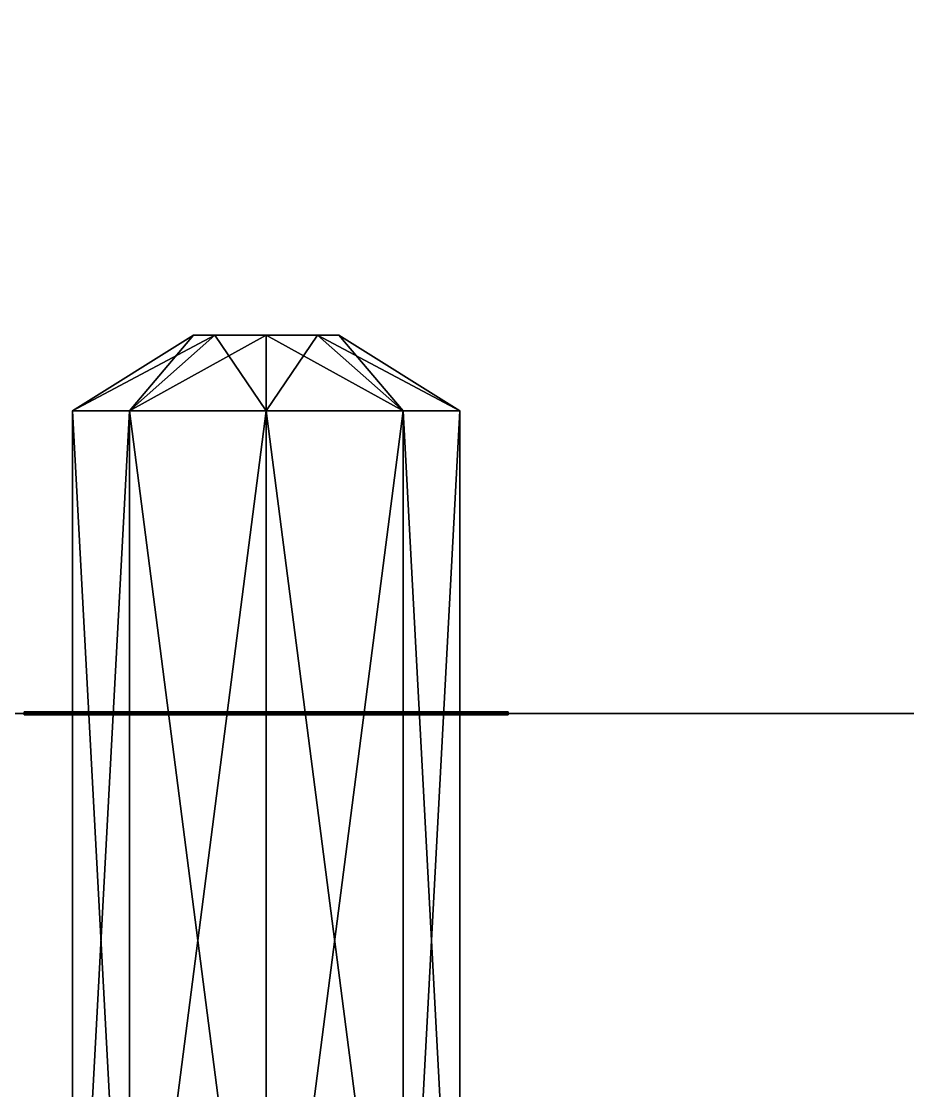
# Model space of a CAD drawing. Extents: x -150 to 2334, y -150 to 2984.
# Drawn here: x 2041.94 to 2060.25, y 2768 to 2790.08 of the extents above; entities that cross this region are included whole.
import ezdxf

# ---------------------------------------------------------------- set-up
doc = ezdxf.new("R2010")
doc.units = 0
for name, color, linetype in [('LAYER0', 7, 'CONTINUOUS'), ('LAYER732', 250, 'CONTINUOUS'), ('LAYER748', 7, 'CONTINUOUS'), ('LAYER749', 250, 'CONTINUOUS'), ('LAYER765', 7, 'CONTINUOUS'), ('LAYER766', 250, 'CONTINUOUS'), ('LAYER782', 7, 'CONTINUOUS'), ('LAYER783', 250, 'CONTINUOUS'), ('LAYER799', 7, 'CONTINUOUS'), ('LAYER800', 250, 'CONTINUOUS'), ('LAYER834', 250, 'CONTINUOUS'), ('LAYER845', 250, 'CONTINUOUS')]:
    doc.layers.add(name, color=color, linetype=linetype)

msp = doc.modelspace()

# ---------------------------------------------------------------- linework, layer by layer
at = {"layer": 'LAYER0', "invisible_edges": 1}
for points in [[(2334, 2984, -5), (-150, -150, -5), (-150, 2984, -5), (2334, 2984, -5)], [(-150, -150, -5), (2334, 2984, -5), (2334, -150, -5), (-150, -150, -5)], [(2334, -150), (-150, 2984), (-150, -150), (2334, -150)], [(-150, 2984), (2334, -150), (2334, 2984), (-150, 2984)]]:
    msp.add_3dface(points, dxfattribs=at)
at = {"layer": 'LAYER732', "invisible_edges": 1}
for points in [[(2139.4, 2775.792, 548.2), (1844, 2255.792, 548.2), (2139.4, 2255.792, 548.2), (2139.4, 2775.792, 548.2)], [(1844, 2255.792, 548.2), (2139.4, 2775.792, 548.2), (1844, 2775.792, 548.2), (1844, 2255.792, 548.2)], [(2139.4, 2775.792, 548.2), (1844, 2775.792, 530.2), (1844, 2775.792, 548.2), (2139.4, 2775.792, 548.2)], [(1844, 2775.792, 530.2), (2139.4, 2775.792, 548.2), (2139.4, 2775.792, 530.2), (1844, 2775.792, 530.2)], [(1844, 2775.792, 530.2), (2139.4, 2255.792, 530.2), (1844, 2255.792, 530.2), (1844, 2775.792, 530.2)], [(2139.4, 2255.792, 530.2), (1844, 2775.792, 530.2), (2139.4, 2775.792, 530.2), (2139.4, 2255.792, 530.2)]]:
    msp.add_3dface(points, dxfattribs=at)
at = {"layer": 'LAYER748'}
for points in [[(2043, 2782.042, 539.2), (2045.5, 2783.604, 539.2), (2044.172, 2782.042, 536.3716), (2043, 2782.042, 539.2)], [(2043, 2782.042, 539.2), (2045.939, 2783.604, 540.2607), (2045.5, 2783.604, 539.2), (2043, 2782.042, 539.2)], [(2044.172, 2782.042, 542.0284), (2045.939, 2783.604, 540.2607), (2043, 2782.042, 539.2), (2044.172, 2782.042, 542.0284)], [(2043, 2782.042, 539.2), (2045.5, 2783.604, 539.2), (2045.939, 2783.604, 538.1393), (2043, 2782.042, 539.2)], [(2044.172, 2782.042, 536.3716), (2043, 2782.042, 539.2), (2045.939, 2783.604, 538.1393), (2044.172, 2782.042, 536.3716)], [(2043, 2782.042, 539.2), (2044.172, 2782.042, 542.0284), (2045.5, 2783.604, 539.2), (2043, 2782.042, 539.2)], [(2044.172, 2782.042, 536.3716), (2045.5, 2783.604, 539.2), (2045.939, 2783.604, 538.1393), (2044.172, 2782.042, 536.3716)], [(2044.172, 2782.042, 536.3716), (2045.939, 2783.604, 538.1393), (2047, 2782.042, 535.2), (2044.172, 2782.042, 536.3716)], [(2044.172, 2782.042, 542.0284), (2045.939, 2783.604, 540.2607), (2047, 2783.604, 540.7), (2044.172, 2782.042, 542.0284)], [(2047, 2782.042, 543.2), (2044.172, 2782.042, 542.0284), (2047, 2783.604, 540.7), (2047, 2782.042, 543.2)], [(2044.172, 2782.042, 536.3716), (2045.939, 2783.604, 538.1393), (2047, 2783.604, 537.7), (2044.172, 2782.042, 536.3716)], [(2047, 2782.042, 535.2), (2044.172, 2782.042, 536.3716), (2047, 2783.604, 537.7), (2047, 2782.042, 535.2)], [(2044.172, 2782.042, 542.0284), (2045.939, 2783.604, 540.2607), (2045.5, 2783.604, 539.2), (2044.172, 2782.042, 542.0284)], [(2044.172, 2782.042, 542.0284), (2047, 2782.042, 543.2), (2047, 2783.604, 540.7), (2044.172, 2782.042, 542.0284)], [(2045.939, 2783.604, 540.2607), (2044.172, 2782.042, 542.0284), (2047, 2783.604, 540.7), (2045.939, 2783.604, 540.2607)], [(2045.939, 2783.604, 540.2607), (2045.5, 2783.604, 539.2), (2048.061, 2783.604, 540.2607), (2045.939, 2783.604, 540.2607)], [(2045.5, 2783.604, 539.2), (2045.939, 2783.604, 538.1393), (2048.5, 2783.604, 539.2), (2045.5, 2783.604, 539.2)], [(2048.061, 2783.604, 540.2607), (2045.5, 2783.604, 539.2), (2048.5, 2783.604, 539.2), (2048.061, 2783.604, 540.2607)], [(2045.5, 2783.604, 539.2), (2045.939, 2783.604, 540.2607), (2048.061, 2783.604, 540.2607), (2045.5, 2783.604, 539.2)], [(2045.5, 2783.604, 539.2), (2048.061, 2783.604, 540.2607), (2048.5, 2783.604, 539.2), (2045.5, 2783.604, 539.2)], [(2045.939, 2783.604, 538.1393), (2045.5, 2783.604, 539.2), (2048.5, 2783.604, 539.2), (2045.939, 2783.604, 538.1393)], [(2047, 2782.042, 535.2), (2045.939, 2783.604, 538.1393), (2047, 2783.604, 537.7), (2047, 2782.042, 535.2)], [(2045.939, 2783.604, 538.1393), (2048.5, 2783.604, 539.2), (2047, 2783.604, 537.7), (2045.939, 2783.604, 538.1393)], [(2047, 2783.604, 540.7), (2045.939, 2783.604, 540.2607), (2048.061, 2783.604, 540.2607), (2047, 2783.604, 540.7)], [(2045.939, 2783.604, 540.2607), (2047, 2783.604, 540.7), (2048.061, 2783.604, 540.2607), (2045.939, 2783.604, 540.2607)], [(2045.939, 2783.604, 538.1393), (2048.061, 2783.604, 538.1393), (2048.5, 2783.604, 539.2), (2045.939, 2783.604, 538.1393)], [(2047, 2783.604, 537.7), (2048.061, 2783.604, 538.1393), (2045.939, 2783.604, 538.1393), (2047, 2783.604, 537.7)], [(2049.828, 2782.042, 536.3716), (2047, 2783.604, 537.7), (2048.061, 2783.604, 538.1393), (2049.828, 2782.042, 536.3716)], [(2047, 2782.042, 535.2), (2047, 2783.604, 537.7), (2049.828, 2782.042, 536.3716), (2047, 2782.042, 535.2)], [(2047, 2783.604, 540.7), (2049.828, 2782.042, 542.0284), (2048.061, 2783.604, 540.2607), (2047, 2783.604, 540.7)], [(2047, 2782.042, 543.2), (2049.828, 2782.042, 542.0284), (2047, 2783.604, 540.7), (2047, 2782.042, 543.2)], [(2047, 2783.604, 537.7), (2048.5, 2783.604, 539.2), (2048.061, 2783.604, 538.1393), (2047, 2783.604, 537.7)], [(2047, 2782.042, 543.2), (2049.828, 2782.042, 542.0284), (2048.061, 2783.604, 540.2607), (2047, 2782.042, 543.2)], [(2047, 2783.604, 540.7), (2047, 2782.042, 543.2), (2048.061, 2783.604, 540.2607), (2047, 2783.604, 540.7)], [(2047, 2783.604, 537.7), (2048.061, 2783.604, 538.1393), (2049.828, 2782.042, 536.3716), (2047, 2783.604, 537.7)], [(2047, 2782.042, 535.2), (2047, 2783.604, 537.7), (2049.828, 2782.042, 536.3716), (2047, 2782.042, 535.2)], [(2048.061, 2783.604, 540.2607), (2049.828, 2782.042, 542.0284), (2048.5, 2783.604, 539.2), (2048.061, 2783.604, 540.2607)], [(2048.061, 2783.604, 538.1393), (2048.5, 2783.604, 539.2), (2049.828, 2782.042, 536.3716), (2048.061, 2783.604, 538.1393)], [(2048.061, 2783.604, 538.1393), (2048.5, 2783.604, 539.2), (2051, 2782.042, 539.2), (2048.061, 2783.604, 538.1393)], [(2049.828, 2782.042, 536.3716), (2048.061, 2783.604, 538.1393), (2051, 2782.042, 539.2), (2049.828, 2782.042, 536.3716)], [(2048.061, 2783.604, 540.2607), (2049.828, 2782.042, 542.0284), (2051, 2782.042, 539.2), (2048.061, 2783.604, 540.2607)], [(2048.5, 2783.604, 539.2), (2048.061, 2783.604, 540.2607), (2051, 2782.042, 539.2), (2048.5, 2783.604, 539.2)], [(2048.5, 2783.604, 539.2), (2049.828, 2782.042, 542.0284), (2051, 2782.042, 539.2), (2048.5, 2783.604, 539.2)], [(2049.828, 2782.042, 536.3716), (2048.5, 2783.604, 539.2), (2051, 2782.042, 539.2), (2049.828, 2782.042, 536.3716)], [(2044.172, 2760.167, 536.3716), (2043, 2782.042, 539.2), (2044.172, 2782.042, 536.3716), (2044.172, 2760.167, 536.3716)], [(2043, 2760.167, 539.2), (2043, 2782.042, 539.2), (2044.172, 2760.167, 536.3716), (2043, 2760.167, 539.2)], [(2043, 2760.167, 539.2), (2043, 2782.042, 539.2), (2044.172, 2782.042, 542.0284), (2043, 2760.167, 539.2)], [(2044.172, 2760.167, 542.0284), (2043, 2760.167, 539.2), (2044.172, 2782.042, 542.0284), (2044.172, 2760.167, 542.0284)], [(2043, 2760.167, 539.2), (2043, 2782.042, 539.2), (2044.172, 2782.042, 536.3716), (2043, 2760.167, 539.2)], [(2044.172, 2760.167, 536.3716), (2044.172, 2782.042, 536.3716), (2043, 2760.167, 539.2), (2044.172, 2760.167, 536.3716)], [(2043, 2760.167, 539.2), (2044.172, 2760.167, 542.0284), (2044.172, 2782.042, 542.0284), (2043, 2760.167, 539.2)], [(2043, 2782.042, 539.2), (2043, 2760.167, 539.2), (2044.172, 2782.042, 542.0284), (2043, 2782.042, 539.2)], [(2043, 2760.167, 539.2), (2043, 2782.042, 539.2), (2044.172, 2782.042, 536.3716), (2043, 2760.167, 539.2)], [(2044.172, 2760.167, 536.3716), (2044.172, 2782.042, 536.3716), (2043, 2760.167, 539.2), (2044.172, 2760.167, 536.3716)], [(2044.172, 2760.167, 542.0284), (2043, 2782.042, 539.2), (2044.172, 2782.042, 542.0284), (2044.172, 2760.167, 542.0284)], [(2043, 2760.167, 539.2), (2044.172, 2760.167, 542.0284), (2043, 2782.042, 539.2), (2043, 2760.167, 539.2)], [(2047, 2760.167, 535.2), (2044.172, 2782.042, 536.3716), (2047, 2782.042, 535.2), (2047, 2760.167, 535.2)], [(2044.172, 2760.167, 536.3716), (2044.172, 2782.042, 536.3716), (2047, 2760.167, 535.2), (2044.172, 2760.167, 536.3716)], [(2044.172, 2760.167, 542.0284), (2047, 2782.042, 543.2), (2044.172, 2782.042, 542.0284), (2044.172, 2760.167, 542.0284)], [(2047, 2760.167, 543.2), (2047, 2782.042, 543.2), (2044.172, 2760.167, 542.0284), (2047, 2760.167, 543.2)], [(2044.172, 2760.167, 536.3716), (2047, 2782.042, 535.2), (2044.172, 2782.042, 536.3716), (2044.172, 2760.167, 536.3716)], [(2047, 2760.167, 535.2), (2044.172, 2760.167, 536.3716), (2047, 2782.042, 535.2), (2047, 2760.167, 535.2)], [(2047, 2760.167, 543.2), (2047, 2782.042, 543.2), (2044.172, 2782.042, 542.0284), (2047, 2760.167, 543.2)], [(2044.172, 2760.167, 542.0284), (2044.172, 2782.042, 542.0284), (2047, 2760.167, 543.2), (2044.172, 2760.167, 542.0284)], [(2044.172, 2760.167, 536.3716), (2047, 2782.042, 535.2), (2044.172, 2782.042, 536.3716), (2044.172, 2760.167, 536.3716)], [(2047, 2760.167, 535.2), (2044.172, 2760.167, 536.3716), (2047, 2782.042, 535.2), (2047, 2760.167, 535.2)], [(2047, 2760.167, 543.2), (2047, 2782.042, 543.2), (2044.172, 2782.042, 542.0284), (2047, 2760.167, 543.2)], [(2044.172, 2760.167, 542.0284), (2044.172, 2782.042, 542.0284), (2047, 2760.167, 543.2), (2044.172, 2760.167, 542.0284)], [(2049.828, 2760.167, 536.3716), (2047, 2782.042, 535.2), (2049.828, 2782.042, 536.3716), (2049.828, 2760.167, 536.3716)], [(2047, 2760.167, 535.2), (2047, 2782.042, 535.2), (2049.828, 2760.167, 536.3716), (2047, 2760.167, 535.2)], [(2049.828, 2782.042, 542.0284), (2047, 2760.167, 543.2), (2049.828, 2760.167, 542.0284), (2049.828, 2782.042, 542.0284)], [(2047, 2782.042, 543.2), (2047, 2760.167, 543.2), (2049.828, 2782.042, 542.0284), (2047, 2782.042, 543.2)], [(2047, 2760.167, 535.2), (2047, 2782.042, 535.2), (2049.828, 2782.042, 536.3716), (2047, 2760.167, 535.2)], [(2049.828, 2760.167, 536.3716), (2049.828, 2782.042, 536.3716), (2047, 2760.167, 535.2), (2049.828, 2760.167, 536.3716)], [(2047, 2760.167, 535.2), (2047, 2782.042, 535.2), (2049.828, 2782.042, 536.3716), (2047, 2760.167, 535.2)], [(2049.828, 2760.167, 536.3716), (2049.828, 2782.042, 536.3716), (2047, 2760.167, 535.2), (2049.828, 2760.167, 536.3716)], [(2047, 2782.042, 543.2), (2047, 2760.167, 543.2), (2049.828, 2760.167, 542.0284), (2047, 2782.042, 543.2)], [(2049.828, 2782.042, 542.0284), (2049.828, 2760.167, 542.0284), (2047, 2782.042, 543.2), (2049.828, 2782.042, 542.0284)], [(2051, 2782.042, 539.2), (2049.828, 2760.167, 542.0284), (2051, 2760.167, 539.2), (2051, 2782.042, 539.2)], [(2049.828, 2782.042, 542.0284), (2049.828, 2760.167, 542.0284), (2051, 2782.042, 539.2), (2049.828, 2782.042, 542.0284)], [(2049.828, 2782.042, 536.3716), (2051, 2760.167, 539.2), (2049.828, 2760.167, 536.3716), (2049.828, 2782.042, 536.3716)], [(2051, 2782.042, 539.2), (2051, 2760.167, 539.2), (2049.828, 2782.042, 536.3716), (2051, 2782.042, 539.2)], [(2049.828, 2782.042, 542.0284), (2051, 2760.167, 539.2), (2049.828, 2760.167, 542.0284), (2049.828, 2782.042, 542.0284)], [(2051, 2782.042, 539.2), (2049.828, 2782.042, 542.0284), (2051, 2760.167, 539.2), (2051, 2782.042, 539.2)], [(2051, 2782.042, 539.2), (2051, 2760.167, 539.2), (2049.828, 2760.167, 536.3716), (2051, 2782.042, 539.2)], [(2049.828, 2782.042, 536.3716), (2049.828, 2760.167, 536.3716), (2051, 2782.042, 539.2), (2049.828, 2782.042, 536.3716)], [(2042, 2775.823, 534.2), (2052, 2775.823, 544.2), (2052, 2775.823, 534.2), (2042, 2775.823, 534.2)], [(2042, 2775.823, 544.2), (2052, 2775.823, 544.2), (2042, 2775.823, 534.2), (2042, 2775.823, 544.2)], [(2042, 2775.761, 544.2), (2042, 2775.823, 534.2), (2042, 2775.761, 534.2), (2042, 2775.761, 544.2)], [(2042, 2775.823, 544.2), (2042, 2775.823, 534.2), (2042, 2775.761, 544.2), (2042, 2775.823, 544.2)], [(2042, 2775.761, 534.2), (2052, 2775.823, 534.2), (2052, 2775.761, 534.2), (2042, 2775.761, 534.2)], [(2042, 2775.823, 534.2), (2052, 2775.823, 534.2), (2042, 2775.761, 534.2), (2042, 2775.823, 534.2)], [(2052, 2775.761, 544.2), (2042, 2775.823, 544.2), (2042, 2775.761, 544.2), (2052, 2775.761, 544.2)], [(2052, 2775.823, 544.2), (2042, 2775.823, 544.2), (2052, 2775.761, 544.2), (2052, 2775.823, 544.2)], [(2052, 2775.761, 534.2), (2042, 2775.761, 544.2), (2042, 2775.761, 534.2), (2052, 2775.761, 534.2)], [(2052, 2775.761, 544.2), (2042, 2775.761, 544.2), (2052, 2775.761, 534.2), (2052, 2775.761, 544.2)]]:
    msp.add_3dface(points, dxfattribs=at)
at = {"layer": 'LAYER749', "invisible_edges": 1}
for points in [[(2139.4, 2775.792, 998.4), (1844, 2255.792, 998.4), (2139.4, 2255.792, 998.4), (2139.4, 2775.792, 998.4)], [(1844, 2255.792, 998.4), (2139.4, 2775.792, 998.4), (1844, 2775.792, 998.4), (1844, 2255.792, 998.4)], [(2139.4, 2775.792, 998.4), (1844, 2775.792, 980.4), (1844, 2775.792, 998.4), (2139.4, 2775.792, 998.4)], [(1844, 2775.792, 980.4), (2139.4, 2775.792, 998.4), (2139.4, 2775.792, 980.4), (1844, 2775.792, 980.4)], [(1844, 2775.792, 980.4), (2139.4, 2255.792, 980.4), (1844, 2255.792, 980.4), (1844, 2775.792, 980.4)], [(2139.4, 2255.792, 980.4), (1844, 2775.792, 980.4), (2139.4, 2775.792, 980.4), (2139.4, 2255.792, 980.4)]]:
    msp.add_3dface(points, dxfattribs=at)
at = {"layer": 'LAYER765'}
for points in [[(2043, 2782.042, 989.4), (2045.5, 2783.604, 989.4), (2044.172, 2782.042, 986.5716), (2043, 2782.042, 989.4)], [(2043, 2782.042, 989.4), (2045.939, 2783.604, 990.4607), (2045.5, 2783.604, 989.4), (2043, 2782.042, 989.4)], [(2044.172, 2782.042, 992.2285), (2045.939, 2783.604, 990.4607), (2043, 2782.042, 989.4), (2044.172, 2782.042, 992.2285)], [(2043, 2782.042, 989.4), (2045.5, 2783.604, 989.4), (2045.939, 2783.604, 988.3394), (2043, 2782.042, 989.4)], [(2044.172, 2782.042, 986.5716), (2043, 2782.042, 989.4), (2045.939, 2783.604, 988.3394), (2044.172, 2782.042, 986.5716)], [(2043, 2782.042, 989.4), (2044.172, 2782.042, 992.2285), (2045.5, 2783.604, 989.4), (2043, 2782.042, 989.4)], [(2044.172, 2782.042, 986.5716), (2045.5, 2783.604, 989.4), (2045.939, 2783.604, 988.3394), (2044.172, 2782.042, 986.5716)], [(2044.172, 2782.042, 986.5716), (2045.939, 2783.604, 988.3394), (2047, 2782.042, 985.4), (2044.172, 2782.042, 986.5716)], [(2044.172, 2782.042, 992.2285), (2045.939, 2783.604, 990.4607), (2047, 2783.604, 990.9), (2044.172, 2782.042, 992.2285)], [(2047, 2782.042, 993.4), (2044.172, 2782.042, 992.2285), (2047, 2783.604, 990.9), (2047, 2782.042, 993.4)], [(2044.172, 2782.042, 986.5716), (2045.939, 2783.604, 988.3394), (2047, 2783.604, 987.9), (2044.172, 2782.042, 986.5716)], [(2047, 2782.042, 985.4), (2044.172, 2782.042, 986.5716), (2047, 2783.604, 987.9), (2047, 2782.042, 985.4)], [(2044.172, 2782.042, 992.2285), (2045.939, 2783.604, 990.4607), (2045.5, 2783.604, 989.4), (2044.172, 2782.042, 992.2285)], [(2044.172, 2782.042, 992.2285), (2047, 2782.042, 993.4), (2047, 2783.604, 990.9), (2044.172, 2782.042, 992.2285)], [(2045.939, 2783.604, 990.4607), (2044.172, 2782.042, 992.2285), (2047, 2783.604, 990.9), (2045.939, 2783.604, 990.4607)], [(2045.939, 2783.604, 990.4607), (2045.5, 2783.604, 989.4), (2048.061, 2783.604, 990.4607), (2045.939, 2783.604, 990.4607)], [(2045.5, 2783.604, 989.4), (2045.939, 2783.604, 988.3394), (2048.5, 2783.604, 989.4), (2045.5, 2783.604, 989.4)], [(2048.061, 2783.604, 990.4607), (2045.5, 2783.604, 989.4), (2048.5, 2783.604, 989.4), (2048.061, 2783.604, 990.4607)], [(2045.5, 2783.604, 989.4), (2045.939, 2783.604, 990.4607), (2048.061, 2783.604, 990.4607), (2045.5, 2783.604, 989.4)], [(2045.5, 2783.604, 989.4), (2048.061, 2783.604, 990.4607), (2048.5, 2783.604, 989.4), (2045.5, 2783.604, 989.4)], [(2045.939, 2783.604, 988.3394), (2045.5, 2783.604, 989.4), (2048.5, 2783.604, 989.4), (2045.939, 2783.604, 988.3394)], [(2047, 2782.042, 985.4), (2045.939, 2783.604, 988.3394), (2047, 2783.604, 987.9), (2047, 2782.042, 985.4)], [(2045.939, 2783.604, 988.3394), (2048.5, 2783.604, 989.4), (2047, 2783.604, 987.9), (2045.939, 2783.604, 988.3394)], [(2047, 2783.604, 990.9), (2045.939, 2783.604, 990.4607), (2048.061, 2783.604, 990.4607), (2047, 2783.604, 990.9)], [(2045.939, 2783.604, 990.4607), (2047, 2783.604, 990.9), (2048.061, 2783.604, 990.4607), (2045.939, 2783.604, 990.4607)], [(2045.939, 2783.604, 988.3394), (2048.061, 2783.604, 988.3394), (2048.5, 2783.604, 989.4), (2045.939, 2783.604, 988.3394)], [(2047, 2783.604, 987.9), (2048.061, 2783.604, 988.3394), (2045.939, 2783.604, 988.3394), (2047, 2783.604, 987.9)], [(2049.828, 2782.042, 986.5716), (2047, 2783.604, 987.9), (2048.061, 2783.604, 988.3394), (2049.828, 2782.042, 986.5716)], [(2047, 2782.042, 985.4), (2047, 2783.604, 987.9), (2049.828, 2782.042, 986.5716), (2047, 2782.042, 985.4)], [(2047, 2783.604, 990.9), (2049.828, 2782.042, 992.2285), (2048.061, 2783.604, 990.4607), (2047, 2783.604, 990.9)], [(2047, 2782.042, 993.4), (2049.828, 2782.042, 992.2285), (2047, 2783.604, 990.9), (2047, 2782.042, 993.4)], [(2047, 2783.604, 987.9), (2048.5, 2783.604, 989.4), (2048.061, 2783.604, 988.3394), (2047, 2783.604, 987.9)], [(2047, 2782.042, 993.4), (2049.828, 2782.042, 992.2285), (2048.061, 2783.604, 990.4607), (2047, 2782.042, 993.4)], [(2047, 2783.604, 990.9), (2047, 2782.042, 993.4), (2048.061, 2783.604, 990.4607), (2047, 2783.604, 990.9)], [(2047, 2783.604, 987.9), (2048.061, 2783.604, 988.3394), (2049.828, 2782.042, 986.5716), (2047, 2783.604, 987.9)], [(2047, 2782.042, 985.4), (2047, 2783.604, 987.9), (2049.828, 2782.042, 986.5716), (2047, 2782.042, 985.4)], [(2048.061, 2783.604, 990.4607), (2049.828, 2782.042, 992.2285), (2048.5, 2783.604, 989.4), (2048.061, 2783.604, 990.4607)], [(2048.061, 2783.604, 988.3394), (2048.5, 2783.604, 989.4), (2049.828, 2782.042, 986.5716), (2048.061, 2783.604, 988.3394)], [(2048.061, 2783.604, 988.3394), (2048.5, 2783.604, 989.4), (2051, 2782.042, 989.4), (2048.061, 2783.604, 988.3394)], [(2049.828, 2782.042, 986.5716), (2048.061, 2783.604, 988.3394), (2051, 2782.042, 989.4), (2049.828, 2782.042, 986.5716)], [(2048.061, 2783.604, 990.4607), (2049.828, 2782.042, 992.2285), (2051, 2782.042, 989.4), (2048.061, 2783.604, 990.4607)], [(2048.5, 2783.604, 989.4), (2048.061, 2783.604, 990.4607), (2051, 2782.042, 989.4), (2048.5, 2783.604, 989.4)], [(2048.5, 2783.604, 989.4), (2049.828, 2782.042, 992.2285), (2051, 2782.042, 989.4), (2048.5, 2783.604, 989.4)], [(2049.828, 2782.042, 986.5716), (2048.5, 2783.604, 989.4), (2051, 2782.042, 989.4), (2049.828, 2782.042, 986.5716)], [(2044.172, 2760.167, 986.5716), (2043, 2782.042, 989.4), (2044.172, 2782.042, 986.5716), (2044.172, 2760.167, 986.5716)], [(2043, 2760.167, 989.4), (2043, 2782.042, 989.4), (2044.172, 2760.167, 986.5716), (2043, 2760.167, 989.4)], [(2043, 2760.167, 989.4), (2043, 2782.042, 989.4), (2044.172, 2782.042, 992.2285), (2043, 2760.167, 989.4)], [(2044.172, 2760.167, 992.2285), (2043, 2760.167, 989.4), (2044.172, 2782.042, 992.2285), (2044.172, 2760.167, 992.2285)], [(2043, 2760.167, 989.4), (2043, 2782.042, 989.4), (2044.172, 2782.042, 986.5716), (2043, 2760.167, 989.4)], [(2044.172, 2760.167, 986.5716), (2044.172, 2782.042, 986.5716), (2043, 2760.167, 989.4), (2044.172, 2760.167, 986.5716)], [(2043, 2760.167, 989.4), (2044.172, 2760.167, 992.2285), (2044.172, 2782.042, 992.2285), (2043, 2760.167, 989.4)], [(2043, 2782.042, 989.4), (2043, 2760.167, 989.4), (2044.172, 2782.042, 992.2285), (2043, 2782.042, 989.4)], [(2043, 2760.167, 989.4), (2043, 2782.042, 989.4), (2044.172, 2782.042, 986.5716), (2043, 2760.167, 989.4)], [(2044.172, 2760.167, 986.5716), (2044.172, 2782.042, 986.5716), (2043, 2760.167, 989.4), (2044.172, 2760.167, 986.5716)], [(2044.172, 2760.167, 992.2285), (2043, 2782.042, 989.4), (2044.172, 2782.042, 992.2285), (2044.172, 2760.167, 992.2285)], [(2043, 2760.167, 989.4), (2044.172, 2760.167, 992.2285), (2043, 2782.042, 989.4), (2043, 2760.167, 989.4)], [(2047, 2760.167, 985.4), (2044.172, 2782.042, 986.5716), (2047, 2782.042, 985.4), (2047, 2760.167, 985.4)], [(2044.172, 2760.167, 986.5716), (2044.172, 2782.042, 986.5716), (2047, 2760.167, 985.4), (2044.172, 2760.167, 986.5716)], [(2044.172, 2760.167, 992.2285), (2047, 2782.042, 993.4), (2044.172, 2782.042, 992.2285), (2044.172, 2760.167, 992.2285)], [(2047, 2760.167, 993.4), (2047, 2782.042, 993.4), (2044.172, 2760.167, 992.2285), (2047, 2760.167, 993.4)], [(2044.172, 2760.167, 986.5716), (2047, 2782.042, 985.4), (2044.172, 2782.042, 986.5716), (2044.172, 2760.167, 986.5716)], [(2047, 2760.167, 985.4), (2044.172, 2760.167, 986.5716), (2047, 2782.042, 985.4), (2047, 2760.167, 985.4)], [(2047, 2760.167, 993.4), (2047, 2782.042, 993.4), (2044.172, 2782.042, 992.2285), (2047, 2760.167, 993.4)], [(2044.172, 2760.167, 992.2285), (2044.172, 2782.042, 992.2285), (2047, 2760.167, 993.4), (2044.172, 2760.167, 992.2285)], [(2044.172, 2760.167, 986.5716), (2047, 2782.042, 985.4), (2044.172, 2782.042, 986.5716), (2044.172, 2760.167, 986.5716)], [(2047, 2760.167, 985.4), (2044.172, 2760.167, 986.5716), (2047, 2782.042, 985.4), (2047, 2760.167, 985.4)], [(2047, 2760.167, 993.4), (2047, 2782.042, 993.4), (2044.172, 2782.042, 992.2285), (2047, 2760.167, 993.4)], [(2044.172, 2760.167, 992.2285), (2044.172, 2782.042, 992.2285), (2047, 2760.167, 993.4), (2044.172, 2760.167, 992.2285)], [(2049.828, 2760.167, 986.5716), (2047, 2782.042, 985.4), (2049.828, 2782.042, 986.5716), (2049.828, 2760.167, 986.5716)], [(2047, 2760.167, 985.4), (2047, 2782.042, 985.4), (2049.828, 2760.167, 986.5716), (2047, 2760.167, 985.4)], [(2049.828, 2782.042, 992.2285), (2047, 2760.167, 993.4), (2049.828, 2760.167, 992.2285), (2049.828, 2782.042, 992.2285)], [(2047, 2782.042, 993.4), (2047, 2760.167, 993.4), (2049.828, 2782.042, 992.2285), (2047, 2782.042, 993.4)], [(2047, 2760.167, 985.4), (2047, 2782.042, 985.4), (2049.828, 2782.042, 986.5716), (2047, 2760.167, 985.4)], [(2049.828, 2760.167, 986.5716), (2049.828, 2782.042, 986.5716), (2047, 2760.167, 985.4), (2049.828, 2760.167, 986.5716)], [(2047, 2760.167, 985.4), (2047, 2782.042, 985.4), (2049.828, 2782.042, 986.5716), (2047, 2760.167, 985.4)], [(2049.828, 2760.167, 986.5716), (2049.828, 2782.042, 986.5716), (2047, 2760.167, 985.4), (2049.828, 2760.167, 986.5716)], [(2047, 2782.042, 993.4), (2047, 2760.167, 993.4), (2049.828, 2760.167, 992.2285), (2047, 2782.042, 993.4)], [(2049.828, 2782.042, 992.2285), (2049.828, 2760.167, 992.2285), (2047, 2782.042, 993.4), (2049.828, 2782.042, 992.2285)], [(2051, 2782.042, 989.4), (2049.828, 2760.167, 992.2285), (2051, 2760.167, 989.4), (2051, 2782.042, 989.4)], [(2049.828, 2782.042, 992.2285), (2049.828, 2760.167, 992.2285), (2051, 2782.042, 989.4), (2049.828, 2782.042, 992.2285)], [(2049.828, 2782.042, 986.5716), (2051, 2760.167, 989.4), (2049.828, 2760.167, 986.5716), (2049.828, 2782.042, 986.5716)], [(2051, 2782.042, 989.4), (2051, 2760.167, 989.4), (2049.828, 2782.042, 986.5716), (2051, 2782.042, 989.4)], [(2049.828, 2782.042, 992.2285), (2051, 2760.167, 989.4), (2049.828, 2760.167, 992.2285), (2049.828, 2782.042, 992.2285)], [(2051, 2782.042, 989.4), (2049.828, 2782.042, 992.2285), (2051, 2760.167, 989.4), (2051, 2782.042, 989.4)], [(2051, 2782.042, 989.4), (2051, 2760.167, 989.4), (2049.828, 2760.167, 986.5716), (2051, 2782.042, 989.4)], [(2049.828, 2782.042, 986.5716), (2049.828, 2760.167, 986.5716), (2051, 2782.042, 989.4), (2049.828, 2782.042, 986.5716)], [(2042, 2775.823, 984.4), (2052, 2775.823, 994.4), (2052, 2775.823, 984.4), (2042, 2775.823, 984.4)], [(2042, 2775.823, 994.4), (2052, 2775.823, 994.4), (2042, 2775.823, 984.4), (2042, 2775.823, 994.4)], [(2042, 2775.761, 994.4), (2042, 2775.823, 984.4), (2042, 2775.761, 984.4), (2042, 2775.761, 994.4)], [(2042, 2775.823, 994.4), (2042, 2775.823, 984.4), (2042, 2775.761, 994.4), (2042, 2775.823, 994.4)], [(2042, 2775.761, 984.4), (2052, 2775.823, 984.4), (2052, 2775.761, 984.4), (2042, 2775.761, 984.4)], [(2042, 2775.823, 984.4), (2052, 2775.823, 984.4), (2042, 2775.761, 984.4), (2042, 2775.823, 984.4)], [(2052, 2775.761, 994.4), (2042, 2775.823, 994.4), (2042, 2775.761, 994.4), (2052, 2775.761, 994.4)], [(2052, 2775.823, 994.4), (2042, 2775.823, 994.4), (2052, 2775.761, 994.4), (2052, 2775.823, 994.4)], [(2052, 2775.761, 984.4), (2042, 2775.761, 994.4), (2042, 2775.761, 984.4), (2052, 2775.761, 984.4)], [(2052, 2775.761, 994.4), (2042, 2775.761, 994.4), (2052, 2775.761, 984.4), (2052, 2775.761, 994.4)]]:
    msp.add_3dface(points, dxfattribs=at)
at = {"layer": 'LAYER766', "invisible_edges": 1}
for points in [[(2139.4, 2775.792, 1448.6), (1844, 2255.792, 1448.6), (2139.4, 2255.792, 1448.6), (2139.4, 2775.792, 1448.6)], [(1844, 2255.792, 1448.6), (2139.4, 2775.792, 1448.6), (1844, 2775.792, 1448.6), (1844, 2255.792, 1448.6)], [(2139.4, 2775.792, 1448.6), (1844, 2775.792, 1430.6), (1844, 2775.792, 1448.6), (2139.4, 2775.792, 1448.6)], [(1844, 2775.792, 1430.6), (2139.4, 2775.792, 1448.6), (2139.4, 2775.792, 1430.6), (1844, 2775.792, 1430.6)], [(1844, 2775.792, 1430.6), (2139.4, 2255.792, 1430.6), (1844, 2255.792, 1430.6), (1844, 2775.792, 1430.6)], [(2139.4, 2255.792, 1430.6), (1844, 2775.792, 1430.6), (2139.4, 2775.792, 1430.6), (2139.4, 2255.792, 1430.6)]]:
    msp.add_3dface(points, dxfattribs=at)
at = {"layer": 'LAYER782'}
for points in [[(2043, 2782.042, 1439.6), (2045.5, 2783.604, 1439.6), (2044.172, 2782.042, 1436.772), (2043, 2782.042, 1439.6)], [(2043, 2782.042, 1439.6), (2045.939, 2783.604, 1440.661), (2045.5, 2783.604, 1439.6), (2043, 2782.042, 1439.6)], [(2044.172, 2782.042, 1442.428), (2045.939, 2783.604, 1440.661), (2043, 2782.042, 1439.6), (2044.172, 2782.042, 1442.428)], [(2043, 2782.042, 1439.6), (2045.5, 2783.604, 1439.6), (2045.939, 2783.604, 1438.539), (2043, 2782.042, 1439.6)], [(2044.172, 2782.042, 1436.772), (2043, 2782.042, 1439.6), (2045.939, 2783.604, 1438.539), (2044.172, 2782.042, 1436.772)], [(2043, 2782.042, 1439.6), (2044.172, 2782.042, 1442.428), (2045.5, 2783.604, 1439.6), (2043, 2782.042, 1439.6)], [(2044.172, 2782.042, 1436.772), (2045.5, 2783.604, 1439.6), (2045.939, 2783.604, 1438.539), (2044.172, 2782.042, 1436.772)], [(2044.172, 2782.042, 1436.772), (2045.939, 2783.604, 1438.539), (2047, 2782.042, 1435.6), (2044.172, 2782.042, 1436.772)], [(2044.172, 2782.042, 1442.428), (2045.939, 2783.604, 1440.661), (2047, 2783.604, 1441.1), (2044.172, 2782.042, 1442.428)], [(2047, 2782.042, 1443.6), (2044.172, 2782.042, 1442.428), (2047, 2783.604, 1441.1), (2047, 2782.042, 1443.6)], [(2044.172, 2782.042, 1436.772), (2045.939, 2783.604, 1438.539), (2047, 2783.604, 1438.1), (2044.172, 2782.042, 1436.772)], [(2047, 2782.042, 1435.6), (2044.172, 2782.042, 1436.772), (2047, 2783.604, 1438.1), (2047, 2782.042, 1435.6)], [(2044.172, 2782.042, 1442.428), (2045.939, 2783.604, 1440.661), (2045.5, 2783.604, 1439.6), (2044.172, 2782.042, 1442.428)], [(2044.172, 2782.042, 1442.428), (2047, 2782.042, 1443.6), (2047, 2783.604, 1441.1), (2044.172, 2782.042, 1442.428)], [(2045.939, 2783.604, 1440.661), (2044.172, 2782.042, 1442.428), (2047, 2783.604, 1441.1), (2045.939, 2783.604, 1440.661)], [(2045.939, 2783.604, 1440.661), (2045.5, 2783.604, 1439.6), (2048.061, 2783.604, 1440.661), (2045.939, 2783.604, 1440.661)], [(2045.5, 2783.604, 1439.6), (2045.939, 2783.604, 1438.539), (2048.5, 2783.604, 1439.6), (2045.5, 2783.604, 1439.6)], [(2048.061, 2783.604, 1440.661), (2045.5, 2783.604, 1439.6), (2048.5, 2783.604, 1439.6), (2048.061, 2783.604, 1440.661)], [(2045.5, 2783.604, 1439.6), (2045.939, 2783.604, 1440.661), (2048.061, 2783.604, 1440.661), (2045.5, 2783.604, 1439.6)], [(2045.5, 2783.604, 1439.6), (2048.061, 2783.604, 1440.661), (2048.5, 2783.604, 1439.6), (2045.5, 2783.604, 1439.6)], [(2045.939, 2783.604, 1438.539), (2045.5, 2783.604, 1439.6), (2048.5, 2783.604, 1439.6), (2045.939, 2783.604, 1438.539)], [(2047, 2782.042, 1435.6), (2045.939, 2783.604, 1438.539), (2047, 2783.604, 1438.1), (2047, 2782.042, 1435.6)], [(2045.939, 2783.604, 1438.539), (2048.5, 2783.604, 1439.6), (2047, 2783.604, 1438.1), (2045.939, 2783.604, 1438.539)], [(2047, 2783.604, 1441.1), (2045.939, 2783.604, 1440.661), (2048.061, 2783.604, 1440.661), (2047, 2783.604, 1441.1)], [(2045.939, 2783.604, 1440.661), (2047, 2783.604, 1441.1), (2048.061, 2783.604, 1440.661), (2045.939, 2783.604, 1440.661)], [(2045.939, 2783.604, 1438.539), (2048.061, 2783.604, 1438.539), (2048.5, 2783.604, 1439.6), (2045.939, 2783.604, 1438.539)], [(2047, 2783.604, 1438.1), (2048.061, 2783.604, 1438.539), (2045.939, 2783.604, 1438.539), (2047, 2783.604, 1438.1)], [(2049.828, 2782.042, 1436.772), (2047, 2783.604, 1438.1), (2048.061, 2783.604, 1438.539), (2049.828, 2782.042, 1436.772)], [(2047, 2782.042, 1435.6), (2047, 2783.604, 1438.1), (2049.828, 2782.042, 1436.772), (2047, 2782.042, 1435.6)], [(2047, 2783.604, 1441.1), (2049.828, 2782.042, 1442.428), (2048.061, 2783.604, 1440.661), (2047, 2783.604, 1441.1)], [(2047, 2782.042, 1443.6), (2049.828, 2782.042, 1442.428), (2047, 2783.604, 1441.1), (2047, 2782.042, 1443.6)], [(2047, 2783.604, 1438.1), (2048.5, 2783.604, 1439.6), (2048.061, 2783.604, 1438.539), (2047, 2783.604, 1438.1)], [(2047, 2782.042, 1443.6), (2049.828, 2782.042, 1442.428), (2048.061, 2783.604, 1440.661), (2047, 2782.042, 1443.6)], [(2047, 2783.604, 1441.1), (2047, 2782.042, 1443.6), (2048.061, 2783.604, 1440.661), (2047, 2783.604, 1441.1)], [(2047, 2783.604, 1438.1), (2048.061, 2783.604, 1438.539), (2049.828, 2782.042, 1436.772), (2047, 2783.604, 1438.1)], [(2047, 2782.042, 1435.6), (2047, 2783.604, 1438.1), (2049.828, 2782.042, 1436.772), (2047, 2782.042, 1435.6)], [(2048.061, 2783.604, 1440.661), (2049.828, 2782.042, 1442.428), (2048.5, 2783.604, 1439.6), (2048.061, 2783.604, 1440.661)], [(2048.061, 2783.604, 1438.539), (2048.5, 2783.604, 1439.6), (2049.828, 2782.042, 1436.772), (2048.061, 2783.604, 1438.539)], [(2048.061, 2783.604, 1438.539), (2048.5, 2783.604, 1439.6), (2051, 2782.042, 1439.6), (2048.061, 2783.604, 1438.539)], [(2049.828, 2782.042, 1436.772), (2048.061, 2783.604, 1438.539), (2051, 2782.042, 1439.6), (2049.828, 2782.042, 1436.772)], [(2048.061, 2783.604, 1440.661), (2049.828, 2782.042, 1442.428), (2051, 2782.042, 1439.6), (2048.061, 2783.604, 1440.661)], [(2048.5, 2783.604, 1439.6), (2048.061, 2783.604, 1440.661), (2051, 2782.042, 1439.6), (2048.5, 2783.604, 1439.6)], [(2048.5, 2783.604, 1439.6), (2049.828, 2782.042, 1442.428), (2051, 2782.042, 1439.6), (2048.5, 2783.604, 1439.6)], [(2049.828, 2782.042, 1436.772), (2048.5, 2783.604, 1439.6), (2051, 2782.042, 1439.6), (2049.828, 2782.042, 1436.772)], [(2044.172, 2760.167, 1436.772), (2043, 2782.042, 1439.6), (2044.172, 2782.042, 1436.772), (2044.172, 2760.167, 1436.772)], [(2043, 2760.167, 1439.6), (2043, 2782.042, 1439.6), (2044.172, 2760.167, 1436.772), (2043, 2760.167, 1439.6)], [(2043, 2760.167, 1439.6), (2043, 2782.042, 1439.6), (2044.172, 2782.042, 1442.428), (2043, 2760.167, 1439.6)], [(2044.172, 2760.167, 1442.428), (2043, 2760.167, 1439.6), (2044.172, 2782.042, 1442.428), (2044.172, 2760.167, 1442.428)], [(2043, 2760.167, 1439.6), (2043, 2782.042, 1439.6), (2044.172, 2782.042, 1436.772), (2043, 2760.167, 1439.6)], [(2044.172, 2760.167, 1436.772), (2044.172, 2782.042, 1436.772), (2043, 2760.167, 1439.6), (2044.172, 2760.167, 1436.772)], [(2043, 2760.167, 1439.6), (2044.172, 2760.167, 1442.428), (2044.172, 2782.042, 1442.428), (2043, 2760.167, 1439.6)], [(2043, 2782.042, 1439.6), (2043, 2760.167, 1439.6), (2044.172, 2782.042, 1442.428), (2043, 2782.042, 1439.6)], [(2043, 2760.167, 1439.6), (2043, 2782.042, 1439.6), (2044.172, 2782.042, 1436.772), (2043, 2760.167, 1439.6)], [(2044.172, 2760.167, 1436.772), (2044.172, 2782.042, 1436.772), (2043, 2760.167, 1439.6), (2044.172, 2760.167, 1436.772)], [(2044.172, 2760.167, 1442.428), (2043, 2782.042, 1439.6), (2044.172, 2782.042, 1442.428), (2044.172, 2760.167, 1442.428)], [(2043, 2760.167, 1439.6), (2044.172, 2760.167, 1442.428), (2043, 2782.042, 1439.6), (2043, 2760.167, 1439.6)], [(2047, 2760.167, 1435.6), (2044.172, 2782.042, 1436.772), (2047, 2782.042, 1435.6), (2047, 2760.167, 1435.6)], [(2044.172, 2760.167, 1436.772), (2044.172, 2782.042, 1436.772), (2047, 2760.167, 1435.6), (2044.172, 2760.167, 1436.772)], [(2044.172, 2760.167, 1442.428), (2047, 2782.042, 1443.6), (2044.172, 2782.042, 1442.428), (2044.172, 2760.167, 1442.428)], [(2047, 2760.167, 1443.6), (2047, 2782.042, 1443.6), (2044.172, 2760.167, 1442.428), (2047, 2760.167, 1443.6)], [(2044.172, 2760.167, 1436.772), (2047, 2782.042, 1435.6), (2044.172, 2782.042, 1436.772), (2044.172, 2760.167, 1436.772)], [(2047, 2760.167, 1435.6), (2044.172, 2760.167, 1436.772), (2047, 2782.042, 1435.6), (2047, 2760.167, 1435.6)], [(2047, 2760.167, 1443.6), (2047, 2782.042, 1443.6), (2044.172, 2782.042, 1442.428), (2047, 2760.167, 1443.6)], [(2044.172, 2760.167, 1442.428), (2044.172, 2782.042, 1442.428), (2047, 2760.167, 1443.6), (2044.172, 2760.167, 1442.428)], [(2044.172, 2760.167, 1436.772), (2047, 2782.042, 1435.6), (2044.172, 2782.042, 1436.772), (2044.172, 2760.167, 1436.772)], [(2047, 2760.167, 1435.6), (2044.172, 2760.167, 1436.772), (2047, 2782.042, 1435.6), (2047, 2760.167, 1435.6)], [(2047, 2760.167, 1443.6), (2047, 2782.042, 1443.6), (2044.172, 2782.042, 1442.428), (2047, 2760.167, 1443.6)], [(2044.172, 2760.167, 1442.428), (2044.172, 2782.042, 1442.428), (2047, 2760.167, 1443.6), (2044.172, 2760.167, 1442.428)], [(2049.828, 2760.167, 1436.772), (2047, 2782.042, 1435.6), (2049.828, 2782.042, 1436.772), (2049.828, 2760.167, 1436.772)], [(2047, 2760.167, 1435.6), (2047, 2782.042, 1435.6), (2049.828, 2760.167, 1436.772), (2047, 2760.167, 1435.6)], [(2049.828, 2782.042, 1442.428), (2047, 2760.167, 1443.6), (2049.828, 2760.167, 1442.428), (2049.828, 2782.042, 1442.428)], [(2047, 2782.042, 1443.6), (2047, 2760.167, 1443.6), (2049.828, 2782.042, 1442.428), (2047, 2782.042, 1443.6)], [(2047, 2760.167, 1435.6), (2047, 2782.042, 1435.6), (2049.828, 2782.042, 1436.772), (2047, 2760.167, 1435.6)], [(2049.828, 2760.167, 1436.772), (2049.828, 2782.042, 1436.772), (2047, 2760.167, 1435.6), (2049.828, 2760.167, 1436.772)], [(2047, 2760.167, 1435.6), (2047, 2782.042, 1435.6), (2049.828, 2782.042, 1436.772), (2047, 2760.167, 1435.6)], [(2049.828, 2760.167, 1436.772), (2049.828, 2782.042, 1436.772), (2047, 2760.167, 1435.6), (2049.828, 2760.167, 1436.772)], [(2047, 2782.042, 1443.6), (2047, 2760.167, 1443.6), (2049.828, 2760.167, 1442.428), (2047, 2782.042, 1443.6)], [(2049.828, 2782.042, 1442.428), (2049.828, 2760.167, 1442.428), (2047, 2782.042, 1443.6), (2049.828, 2782.042, 1442.428)], [(2051, 2782.042, 1439.6), (2049.828, 2760.167, 1442.428), (2051, 2760.167, 1439.6), (2051, 2782.042, 1439.6)], [(2049.828, 2782.042, 1442.428), (2049.828, 2760.167, 1442.428), (2051, 2782.042, 1439.6), (2049.828, 2782.042, 1442.428)], [(2049.828, 2782.042, 1436.772), (2051, 2760.167, 1439.6), (2049.828, 2760.167, 1436.772), (2049.828, 2782.042, 1436.772)], [(2051, 2782.042, 1439.6), (2051, 2760.167, 1439.6), (2049.828, 2782.042, 1436.772), (2051, 2782.042, 1439.6)], [(2049.828, 2782.042, 1442.428), (2051, 2760.167, 1439.6), (2049.828, 2760.167, 1442.428), (2049.828, 2782.042, 1442.428)], [(2051, 2782.042, 1439.6), (2049.828, 2782.042, 1442.428), (2051, 2760.167, 1439.6), (2051, 2782.042, 1439.6)], [(2051, 2782.042, 1439.6), (2051, 2760.167, 1439.6), (2049.828, 2760.167, 1436.772), (2051, 2782.042, 1439.6)], [(2049.828, 2782.042, 1436.772), (2049.828, 2760.167, 1436.772), (2051, 2782.042, 1439.6), (2049.828, 2782.042, 1436.772)], [(2042, 2775.823, 1434.6), (2052, 2775.823, 1444.6), (2052, 2775.823, 1434.6), (2042, 2775.823, 1434.6)], [(2042, 2775.823, 1444.6), (2052, 2775.823, 1444.6), (2042, 2775.823, 1434.6), (2042, 2775.823, 1444.6)], [(2042, 2775.761, 1444.6), (2042, 2775.823, 1434.6), (2042, 2775.761, 1434.6), (2042, 2775.761, 1444.6)], [(2042, 2775.823, 1444.6), (2042, 2775.823, 1434.6), (2042, 2775.761, 1444.6), (2042, 2775.823, 1444.6)], [(2042, 2775.761, 1434.6), (2052, 2775.823, 1434.6), (2052, 2775.761, 1434.6), (2042, 2775.761, 1434.6)], [(2042, 2775.823, 1434.6), (2052, 2775.823, 1434.6), (2042, 2775.761, 1434.6), (2042, 2775.823, 1434.6)], [(2052, 2775.761, 1444.6), (2042, 2775.823, 1444.6), (2042, 2775.761, 1444.6), (2052, 2775.761, 1444.6)], [(2052, 2775.823, 1444.6), (2042, 2775.823, 1444.6), (2052, 2775.761, 1444.6), (2052, 2775.823, 1444.6)], [(2052, 2775.761, 1434.6), (2042, 2775.761, 1444.6), (2042, 2775.761, 1434.6), (2052, 2775.761, 1434.6)], [(2052, 2775.761, 1444.6), (2042, 2775.761, 1444.6), (2052, 2775.761, 1434.6), (2052, 2775.761, 1444.6)]]:
    msp.add_3dface(points, dxfattribs=at)
at = {"layer": 'LAYER783', "invisible_edges": 1}
for points in [[(2139.4, 2775.792, 1898.8), (1844, 2255.792, 1898.8), (2139.4, 2255.792, 1898.8), (2139.4, 2775.792, 1898.8)], [(1844, 2255.792, 1898.8), (2139.4, 2775.792, 1898.8), (1844, 2775.792, 1898.8), (1844, 2255.792, 1898.8)], [(2139.4, 2775.792, 1898.8), (1844, 2775.792, 1880.8), (1844, 2775.792, 1898.8), (2139.4, 2775.792, 1898.8)], [(1844, 2775.792, 1880.8), (2139.4, 2775.792, 1898.8), (2139.4, 2775.792, 1880.8), (1844, 2775.792, 1880.8)], [(1844, 2775.792, 1880.8), (2139.4, 2255.792, 1880.8), (1844, 2255.792, 1880.8), (1844, 2775.792, 1880.8)], [(2139.4, 2255.792, 1880.8), (1844, 2775.792, 1880.8), (2139.4, 2775.792, 1880.8), (2139.4, 2255.792, 1880.8)]]:
    msp.add_3dface(points, dxfattribs=at)
at = {"layer": 'LAYER799'}
for points in [[(2043, 2782.042, 1889.8), (2045.5, 2783.604, 1889.8), (2044.172, 2782.042, 1886.972), (2043, 2782.042, 1889.8)], [(2043, 2782.042, 1889.8), (2045.939, 2783.604, 1890.861), (2045.5, 2783.604, 1889.8), (2043, 2782.042, 1889.8)], [(2044.172, 2782.042, 1892.628), (2045.939, 2783.604, 1890.861), (2043, 2782.042, 1889.8), (2044.172, 2782.042, 1892.628)], [(2043, 2782.042, 1889.8), (2045.5, 2783.604, 1889.8), (2045.939, 2783.604, 1888.739), (2043, 2782.042, 1889.8)], [(2044.172, 2782.042, 1886.972), (2043, 2782.042, 1889.8), (2045.939, 2783.604, 1888.739), (2044.172, 2782.042, 1886.972)], [(2043, 2782.042, 1889.8), (2044.172, 2782.042, 1892.628), (2045.5, 2783.604, 1889.8), (2043, 2782.042, 1889.8)], [(2044.172, 2782.042, 1886.972), (2045.5, 2783.604, 1889.8), (2045.939, 2783.604, 1888.739), (2044.172, 2782.042, 1886.972)], [(2044.172, 2782.042, 1886.972), (2045.939, 2783.604, 1888.739), (2047, 2782.042, 1885.8), (2044.172, 2782.042, 1886.972)], [(2044.172, 2782.042, 1892.628), (2045.939, 2783.604, 1890.861), (2047, 2783.604, 1891.3), (2044.172, 2782.042, 1892.628)], [(2047, 2782.042, 1893.8), (2044.172, 2782.042, 1892.628), (2047, 2783.604, 1891.3), (2047, 2782.042, 1893.8)], [(2044.172, 2782.042, 1886.972), (2045.939, 2783.604, 1888.739), (2047, 2783.604, 1888.3), (2044.172, 2782.042, 1886.972)], [(2047, 2782.042, 1885.8), (2044.172, 2782.042, 1886.972), (2047, 2783.604, 1888.3), (2047, 2782.042, 1885.8)], [(2044.172, 2782.042, 1892.628), (2045.939, 2783.604, 1890.861), (2045.5, 2783.604, 1889.8), (2044.172, 2782.042, 1892.628)], [(2044.172, 2782.042, 1892.628), (2047, 2782.042, 1893.8), (2047, 2783.604, 1891.3), (2044.172, 2782.042, 1892.628)], [(2045.939, 2783.604, 1890.861), (2044.172, 2782.042, 1892.628), (2047, 2783.604, 1891.3), (2045.939, 2783.604, 1890.861)], [(2045.939, 2783.604, 1890.861), (2045.5, 2783.604, 1889.8), (2048.061, 2783.604, 1890.861), (2045.939, 2783.604, 1890.861)], [(2045.5, 2783.604, 1889.8), (2045.939, 2783.604, 1888.739), (2048.5, 2783.604, 1889.8), (2045.5, 2783.604, 1889.8)], [(2048.061, 2783.604, 1890.861), (2045.5, 2783.604, 1889.8), (2048.5, 2783.604, 1889.8), (2048.061, 2783.604, 1890.861)], [(2045.5, 2783.604, 1889.8), (2045.939, 2783.604, 1890.861), (2048.061, 2783.604, 1890.861), (2045.5, 2783.604, 1889.8)], [(2045.5, 2783.604, 1889.8), (2048.061, 2783.604, 1890.861), (2048.5, 2783.604, 1889.8), (2045.5, 2783.604, 1889.8)], [(2045.939, 2783.604, 1888.739), (2045.5, 2783.604, 1889.8), (2048.5, 2783.604, 1889.8), (2045.939, 2783.604, 1888.739)], [(2047, 2782.042, 1885.8), (2045.939, 2783.604, 1888.739), (2047, 2783.604, 1888.3), (2047, 2782.042, 1885.8)], [(2045.939, 2783.604, 1888.739), (2048.5, 2783.604, 1889.8), (2047, 2783.604, 1888.3), (2045.939, 2783.604, 1888.739)], [(2047, 2783.604, 1891.3), (2045.939, 2783.604, 1890.861), (2048.061, 2783.604, 1890.861), (2047, 2783.604, 1891.3)], [(2045.939, 2783.604, 1890.861), (2047, 2783.604, 1891.3), (2048.061, 2783.604, 1890.861), (2045.939, 2783.604, 1890.861)], [(2045.939, 2783.604, 1888.739), (2048.061, 2783.604, 1888.739), (2048.5, 2783.604, 1889.8), (2045.939, 2783.604, 1888.739)], [(2047, 2783.604, 1888.3), (2048.061, 2783.604, 1888.739), (2045.939, 2783.604, 1888.739), (2047, 2783.604, 1888.3)], [(2049.828, 2782.042, 1886.972), (2047, 2783.604, 1888.3), (2048.061, 2783.604, 1888.739), (2049.828, 2782.042, 1886.972)], [(2047, 2782.042, 1885.8), (2047, 2783.604, 1888.3), (2049.828, 2782.042, 1886.972), (2047, 2782.042, 1885.8)], [(2047, 2783.604, 1891.3), (2049.828, 2782.042, 1892.628), (2048.061, 2783.604, 1890.861), (2047, 2783.604, 1891.3)], [(2047, 2782.042, 1893.8), (2049.828, 2782.042, 1892.628), (2047, 2783.604, 1891.3), (2047, 2782.042, 1893.8)], [(2047, 2783.604, 1888.3), (2048.5, 2783.604, 1889.8), (2048.061, 2783.604, 1888.739), (2047, 2783.604, 1888.3)], [(2047, 2782.042, 1893.8), (2049.828, 2782.042, 1892.628), (2048.061, 2783.604, 1890.861), (2047, 2782.042, 1893.8)], [(2047, 2783.604, 1891.3), (2047, 2782.042, 1893.8), (2048.061, 2783.604, 1890.861), (2047, 2783.604, 1891.3)], [(2047, 2783.604, 1888.3), (2048.061, 2783.604, 1888.739), (2049.828, 2782.042, 1886.972), (2047, 2783.604, 1888.3)], [(2047, 2782.042, 1885.8), (2047, 2783.604, 1888.3), (2049.828, 2782.042, 1886.972), (2047, 2782.042, 1885.8)], [(2048.061, 2783.604, 1890.861), (2049.828, 2782.042, 1892.628), (2048.5, 2783.604, 1889.8), (2048.061, 2783.604, 1890.861)], [(2048.061, 2783.604, 1888.739), (2048.5, 2783.604, 1889.8), (2049.828, 2782.042, 1886.972), (2048.061, 2783.604, 1888.739)], [(2048.061, 2783.604, 1888.739), (2048.5, 2783.604, 1889.8), (2051, 2782.042, 1889.8), (2048.061, 2783.604, 1888.739)], [(2049.828, 2782.042, 1886.972), (2048.061, 2783.604, 1888.739), (2051, 2782.042, 1889.8), (2049.828, 2782.042, 1886.972)], [(2048.061, 2783.604, 1890.861), (2049.828, 2782.042, 1892.628), (2051, 2782.042, 1889.8), (2048.061, 2783.604, 1890.861)], [(2048.5, 2783.604, 1889.8), (2048.061, 2783.604, 1890.861), (2051, 2782.042, 1889.8), (2048.5, 2783.604, 1889.8)], [(2048.5, 2783.604, 1889.8), (2049.828, 2782.042, 1892.628), (2051, 2782.042, 1889.8), (2048.5, 2783.604, 1889.8)], [(2049.828, 2782.042, 1886.972), (2048.5, 2783.604, 1889.8), (2051, 2782.042, 1889.8), (2049.828, 2782.042, 1886.972)], [(2044.172, 2760.167, 1886.972), (2043, 2782.042, 1889.8), (2044.172, 2782.042, 1886.972), (2044.172, 2760.167, 1886.972)], [(2043, 2760.167, 1889.8), (2043, 2782.042, 1889.8), (2044.172, 2760.167, 1886.972), (2043, 2760.167, 1889.8)], [(2043, 2760.167, 1889.8), (2043, 2782.042, 1889.8), (2044.172, 2782.042, 1892.628), (2043, 2760.167, 1889.8)], [(2044.172, 2760.167, 1892.628), (2043, 2760.167, 1889.8), (2044.172, 2782.042, 1892.628), (2044.172, 2760.167, 1892.628)], [(2043, 2760.167, 1889.8), (2043, 2782.042, 1889.8), (2044.172, 2782.042, 1886.972), (2043, 2760.167, 1889.8)], [(2044.172, 2760.167, 1886.972), (2044.172, 2782.042, 1886.972), (2043, 2760.167, 1889.8), (2044.172, 2760.167, 1886.972)], [(2043, 2760.167, 1889.8), (2044.172, 2760.167, 1892.628), (2044.172, 2782.042, 1892.628), (2043, 2760.167, 1889.8)], [(2043, 2782.042, 1889.8), (2043, 2760.167, 1889.8), (2044.172, 2782.042, 1892.628), (2043, 2782.042, 1889.8)], [(2043, 2760.167, 1889.8), (2043, 2782.042, 1889.8), (2044.172, 2782.042, 1886.972), (2043, 2760.167, 1889.8)], [(2044.172, 2760.167, 1886.972), (2044.172, 2782.042, 1886.972), (2043, 2760.167, 1889.8), (2044.172, 2760.167, 1886.972)], [(2044.172, 2760.167, 1892.628), (2043, 2782.042, 1889.8), (2044.172, 2782.042, 1892.628), (2044.172, 2760.167, 1892.628)], [(2043, 2760.167, 1889.8), (2044.172, 2760.167, 1892.628), (2043, 2782.042, 1889.8), (2043, 2760.167, 1889.8)], [(2047, 2760.167, 1885.8), (2044.172, 2782.042, 1886.972), (2047, 2782.042, 1885.8), (2047, 2760.167, 1885.8)], [(2044.172, 2760.167, 1886.972), (2044.172, 2782.042, 1886.972), (2047, 2760.167, 1885.8), (2044.172, 2760.167, 1886.972)], [(2044.172, 2760.167, 1892.628), (2047, 2782.042, 1893.8), (2044.172, 2782.042, 1892.628), (2044.172, 2760.167, 1892.628)], [(2047, 2760.167, 1893.8), (2047, 2782.042, 1893.8), (2044.172, 2760.167, 1892.628), (2047, 2760.167, 1893.8)], [(2044.172, 2760.167, 1886.972), (2047, 2782.042, 1885.8), (2044.172, 2782.042, 1886.972), (2044.172, 2760.167, 1886.972)], [(2047, 2760.167, 1885.8), (2044.172, 2760.167, 1886.972), (2047, 2782.042, 1885.8), (2047, 2760.167, 1885.8)], [(2047, 2760.167, 1893.8), (2047, 2782.042, 1893.8), (2044.172, 2782.042, 1892.628), (2047, 2760.167, 1893.8)], [(2044.172, 2760.167, 1892.628), (2044.172, 2782.042, 1892.628), (2047, 2760.167, 1893.8), (2044.172, 2760.167, 1892.628)], [(2044.172, 2760.167, 1886.972), (2047, 2782.042, 1885.8), (2044.172, 2782.042, 1886.972), (2044.172, 2760.167, 1886.972)], [(2047, 2760.167, 1885.8), (2044.172, 2760.167, 1886.972), (2047, 2782.042, 1885.8), (2047, 2760.167, 1885.8)], [(2047, 2760.167, 1893.8), (2047, 2782.042, 1893.8), (2044.172, 2782.042, 1892.628), (2047, 2760.167, 1893.8)], [(2044.172, 2760.167, 1892.628), (2044.172, 2782.042, 1892.628), (2047, 2760.167, 1893.8), (2044.172, 2760.167, 1892.628)], [(2049.828, 2760.167, 1886.972), (2047, 2782.042, 1885.8), (2049.828, 2782.042, 1886.972), (2049.828, 2760.167, 1886.972)], [(2047, 2760.167, 1885.8), (2047, 2782.042, 1885.8), (2049.828, 2760.167, 1886.972), (2047, 2760.167, 1885.8)], [(2049.828, 2782.042, 1892.628), (2047, 2760.167, 1893.8), (2049.828, 2760.167, 1892.628), (2049.828, 2782.042, 1892.628)], [(2047, 2782.042, 1893.8), (2047, 2760.167, 1893.8), (2049.828, 2782.042, 1892.628), (2047, 2782.042, 1893.8)], [(2047, 2760.167, 1885.8), (2047, 2782.042, 1885.8), (2049.828, 2782.042, 1886.972), (2047, 2760.167, 1885.8)], [(2049.828, 2760.167, 1886.972), (2049.828, 2782.042, 1886.972), (2047, 2760.167, 1885.8), (2049.828, 2760.167, 1886.972)], [(2047, 2760.167, 1885.8), (2047, 2782.042, 1885.8), (2049.828, 2782.042, 1886.972), (2047, 2760.167, 1885.8)], [(2049.828, 2760.167, 1886.972), (2049.828, 2782.042, 1886.972), (2047, 2760.167, 1885.8), (2049.828, 2760.167, 1886.972)], [(2047, 2782.042, 1893.8), (2047, 2760.167, 1893.8), (2049.828, 2760.167, 1892.628), (2047, 2782.042, 1893.8)], [(2049.828, 2782.042, 1892.628), (2049.828, 2760.167, 1892.628), (2047, 2782.042, 1893.8), (2049.828, 2782.042, 1892.628)], [(2051, 2782.042, 1889.8), (2049.828, 2760.167, 1892.628), (2051, 2760.167, 1889.8), (2051, 2782.042, 1889.8)], [(2049.828, 2782.042, 1892.628), (2049.828, 2760.167, 1892.628), (2051, 2782.042, 1889.8), (2049.828, 2782.042, 1892.628)], [(2049.828, 2782.042, 1886.972), (2051, 2760.167, 1889.8), (2049.828, 2760.167, 1886.972), (2049.828, 2782.042, 1886.972)], [(2051, 2782.042, 1889.8), (2051, 2760.167, 1889.8), (2049.828, 2782.042, 1886.972), (2051, 2782.042, 1889.8)], [(2049.828, 2782.042, 1892.628), (2051, 2760.167, 1889.8), (2049.828, 2760.167, 1892.628), (2049.828, 2782.042, 1892.628)], [(2051, 2782.042, 1889.8), (2049.828, 2782.042, 1892.628), (2051, 2760.167, 1889.8), (2051, 2782.042, 1889.8)], [(2051, 2782.042, 1889.8), (2051, 2760.167, 1889.8), (2049.828, 2760.167, 1886.972), (2051, 2782.042, 1889.8)], [(2049.828, 2782.042, 1886.972), (2049.828, 2760.167, 1886.972), (2051, 2782.042, 1889.8), (2049.828, 2782.042, 1886.972)], [(2042, 2775.823, 1884.8), (2052, 2775.823, 1894.8), (2052, 2775.823, 1884.8), (2042, 2775.823, 1884.8)], [(2042, 2775.823, 1894.8), (2052, 2775.823, 1894.8), (2042, 2775.823, 1884.8), (2042, 2775.823, 1894.8)], [(2042, 2775.761, 1894.8), (2042, 2775.823, 1884.8), (2042, 2775.761, 1884.8), (2042, 2775.761, 1894.8)], [(2042, 2775.823, 1894.8), (2042, 2775.823, 1884.8), (2042, 2775.761, 1894.8), (2042, 2775.823, 1894.8)], [(2042, 2775.761, 1884.8), (2052, 2775.823, 1884.8), (2052, 2775.761, 1884.8), (2042, 2775.761, 1884.8)], [(2042, 2775.823, 1884.8), (2052, 2775.823, 1884.8), (2042, 2775.761, 1884.8), (2042, 2775.823, 1884.8)], [(2052, 2775.761, 1894.8), (2042, 2775.823, 1894.8), (2042, 2775.761, 1894.8), (2052, 2775.761, 1894.8)], [(2052, 2775.823, 1894.8), (2042, 2775.823, 1894.8), (2052, 2775.761, 1894.8), (2052, 2775.823, 1894.8)], [(2052, 2775.761, 1884.8), (2042, 2775.761, 1894.8), (2042, 2775.761, 1884.8), (2052, 2775.761, 1884.8)], [(2052, 2775.761, 1894.8), (2042, 2775.761, 1894.8), (2052, 2775.761, 1884.8), (2052, 2775.761, 1894.8)]]:
    msp.add_3dface(points, dxfattribs=at)
at = {"layer": 'LAYER800', "invisible_edges": 1}
for points in [[(2164, 2793.792), (1844, 2775.792), (1844, 2793.792), (2164, 2793.792)], [(1844, 2775.792), (2164, 2793.792), (2164, 2775.792), (1844, 2775.792)], [(2164, 2775.792, 2350), (1844, 2793.792, 2350), (1844, 2775.792, 2350), (2164, 2775.792, 2350)], [(1844, 2793.792, 2350), (2164, 2775.792, 2350), (2164, 2793.792, 2350), (1844, 2793.792, 2350)], [(2164, 2775.792, 2350), (1844, 2775.792), (2164, 2775.792), (2164, 2775.792, 2350)], [(1844, 2775.792), (2164, 2775.792, 2350), (1844, 2775.792, 2350), (1844, 2775.792)]]:
    msp.add_3dface(points, dxfattribs=at)
at = {"layer": 'LAYER834', "invisible_edges": 1}
for points in [[(2164, 2255.792, 80), (1844, 2775.792, 80), (2164, 2775.792, 80), (2164, 2255.792, 80)], [(1844, 2775.792, 80), (2164, 2255.792, 80), (1844, 2255.792, 80), (1844, 2775.792, 80)], [(2164, 2775.792, 98), (1844, 2775.792, 80), (1844, 2775.792, 98), (2164, 2775.792, 98)], [(1844, 2775.792, 80), (2164, 2775.792, 98), (2164, 2775.792, 80), (1844, 2775.792, 80)], [(1844, 2255.792, 98), (2164, 2775.792, 98), (1844, 2775.792, 98), (1844, 2255.792, 98)], [(2164, 2775.792, 98), (1844, 2255.792, 98), (2164, 2255.792, 98), (2164, 2775.792, 98)]]:
    msp.add_3dface(points, dxfattribs=at)
at = {"layer": 'LAYER845', "invisible_edges": 1}
for points in [[(2164, 2775.792, 2349), (1844, 2255.792, 2349), (2164, 2255.792, 2349), (2164, 2775.792, 2349)], [(1844, 2255.792, 2349), (2164, 2775.792, 2349), (1844, 2775.792, 2349), (1844, 2255.792, 2349)], [(2164, 2775.792, 2349), (1844, 2775.792, 2331), (1844, 2775.792, 2349), (2164, 2775.792, 2349)], [(1844, 2775.792, 2331), (2164, 2775.792, 2349), (2164, 2775.792, 2331), (1844, 2775.792, 2331)], [(1844, 2775.792, 2331), (2164, 2255.792, 2331), (1844, 2255.792, 2331), (1844, 2775.792, 2331)], [(2164, 2255.792, 2331), (1844, 2775.792, 2331), (2164, 2775.792, 2331), (2164, 2255.792, 2331)]]:
    msp.add_3dface(points, dxfattribs=at)

doc.saveas('drawing.dxf')
